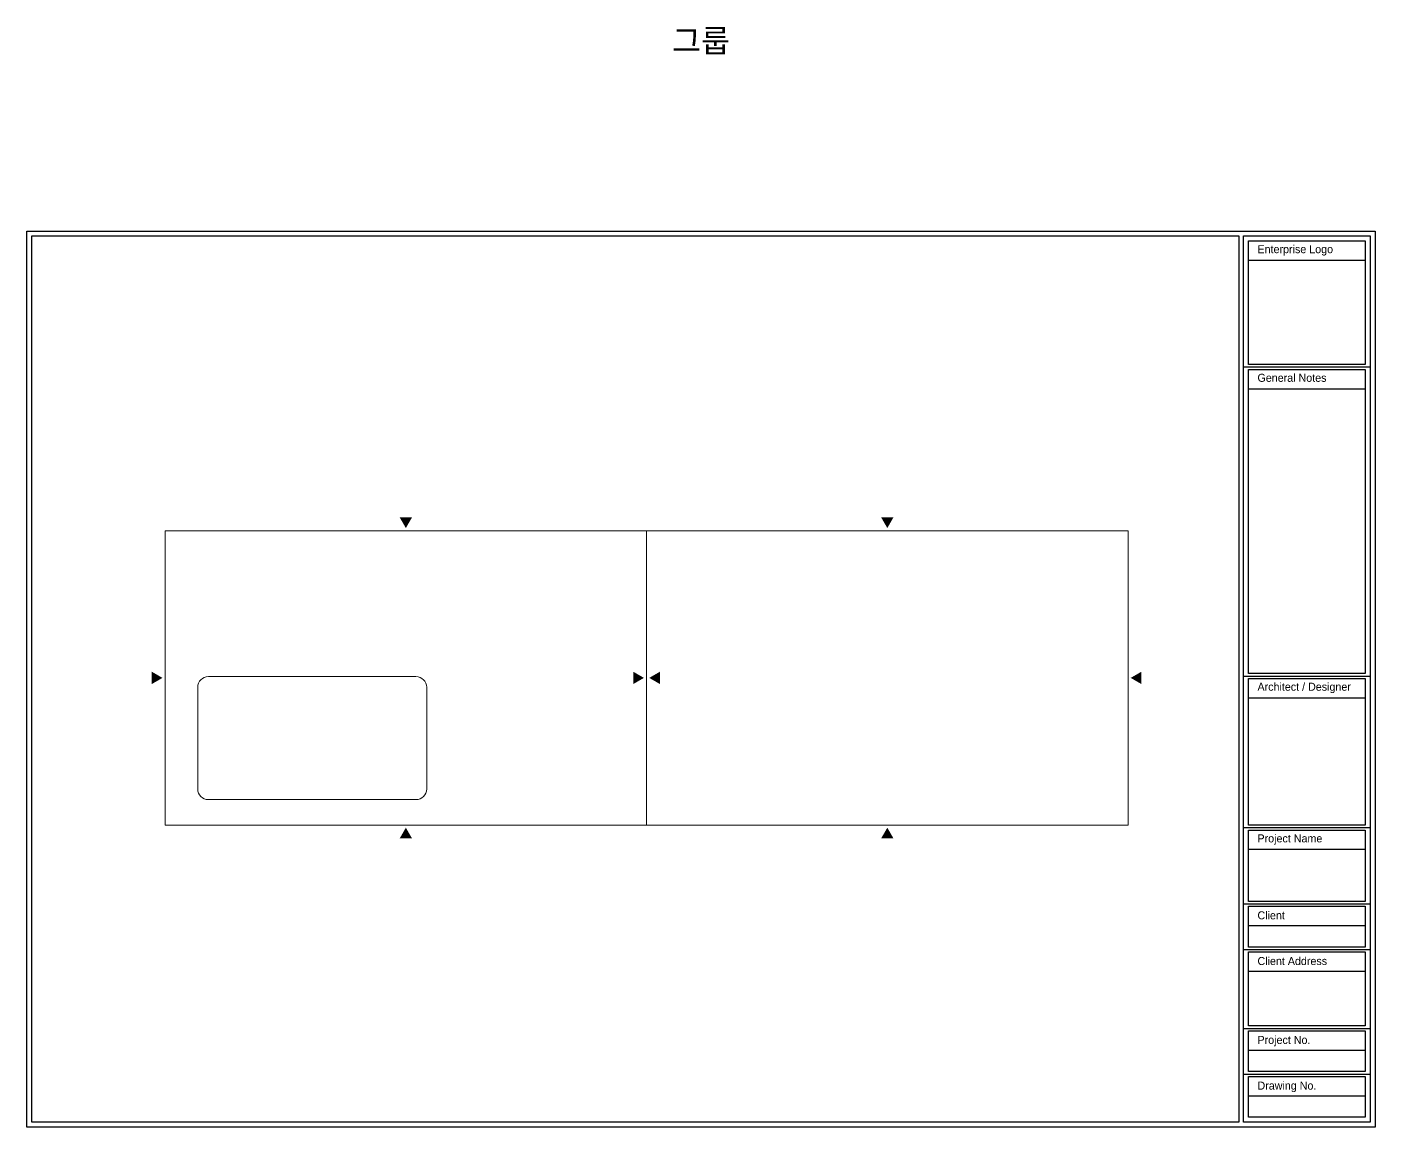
# Model space of a CAD drawing. Header units: millimetres. Extents: x 0 to 28440, y -12508 to -2066.
# Drawn here: x 23400 to 28440, y -12508 to -8396 of the extents above; entities that cross this region are included whole.
import ezdxf

# ---------------------------------------------------------------- set-up
doc = ezdxf.new("R2010")
doc.units = ezdxf.units.MM
for name, color, linetype in [('CAD_  Default', 7, 'Continuous'), ('SH-符号标注', 1, 'Continuous'), ('图框', 4, 'Continuous')]:
    doc.layers.add(name, color=color, linetype=linetype)
doc.layers.add('DS-定制台面', color=4, linetype='Continuous', lineweight=13)
doc.layers.add('SH-文字标注', color=2, linetype='Continuous', lineweight=13)
doc.styles.add('01792ec269abeaefe4dd6d9929e1a8e4_Gothic-A1', font='', dxfattribs={"height": 0.256897})
doc.styles.add('defaultTagTextStyle_107.14285714285714_Arial', font='', dxfattribs={"height": 107.142857})
doc.styles.get('01792ec269abeaefe4dd6d9929e1a8e4_Gothic-A1').set_extended_font_data('Gothic A1')
doc.styles.get('defaultTagTextStyle_107.14285714285714_Arial').set_extended_font_data('Gothic A1')

# ---------------------------------------------------------------- blocks, each defined once
blk = doc.blocks.new('_Frame5385020')
at = {"color": 255, "linetype": 'Continuous'}
for p, q in [((32.038, -3.32), (35.288, -3.32)), ((32.038, -11.254), (35.288, -11.254)), ((32.038, -15.143), (35.288, -15.143)), ((32.038, -17.099), (35.288, -17.099)), ((32.038, -18.272), (35.288, -18.272)), ((32.038, -20.297), (35.288, -20.297)), ((32.038, -21.47), (35.288, -21.47))]:
    blk.add_line(p, q, dxfattribs=at)
at = {"layer": 'CAD_  Default', "color": 255, "linetype": 'Continuous', "flags": 128}
for points in [[(35.413, 0.17), (35.413, -22.83), (0.802, -22.83), (0.802, 0.17), (35.413, 0.17)], [(0.927, -22.705), (0.927, 0.045), (31.913, 0.045), (31.913, -22.705), (0.927, -22.705)], [(35.288, 0.045), (35.288, -22.705), (32.038, -22.705), (32.038, 0.045), (35.288, 0.045)], [(35.163, -0.08), (35.163, -3.257), (32.163, -3.257), (32.163, -0.08), (35.163, -0.08)], [(35.163, -0.08), (35.163, -0.584), (32.163, -0.584), (32.163, -0.08), (35.163, -0.08)], [(35.163, -3.382), (35.163, -11.191), (32.163, -11.191), (32.163, -3.382), (35.163, -3.382)], [(35.163, -3.382), (35.163, -3.887), (32.163, -3.887), (32.163, -3.382), (35.163, -3.382)], [(35.163, -11.316), (35.163, -15.081), (32.163, -15.081), (32.163, -11.316), (35.163, -11.316)], [(35.163, -11.316), (35.163, -11.821), (32.163, -11.821), (32.163, -11.316), (35.163, -11.316)], [(32.163, -17.037), (32.163, -15.206), (35.163, -15.206), (35.163, -17.037)], [(35.163, -15.206), (35.163, -15.71), (32.163, -15.71), (32.163, -15.206), (35.163, -15.206)], [(35.163, -15.71), (35.163, -17.037), (32.163, -17.037), (32.163, -15.71)], [(35.163, -17.162), (35.163, -18.21), (32.163, -18.21), (32.163, -17.162)], [(35.163, -17.162), (35.163, -17.666), (32.163, -17.666), (32.163, -17.162), (35.163, -17.162)], [(35.163, -17.666), (35.163, -18.21), (32.163, -18.21), (32.163, -17.666)], [(35.163, -18.335), (35.163, -18.839), (32.163, -18.839), (32.163, -18.335), (35.163, -18.335)], [(35.163, -18.839), (35.163, -20.235), (32.163, -20.235), (32.163, -18.839)], [(35.163, -20.36), (35.163, -20.864), (32.163, -20.864), (32.163, -20.36), (35.163, -20.36)], [(35.163, -20.864), (35.163, -21.407), (32.163, -21.407), (32.163, -20.864)], [(35.163, -21.532), (35.163, -22.037), (32.163, -22.037), (32.163, -21.532), (35.163, -21.532)], [(35.163, -22.037), (35.163, -22.58), (32.163, -22.58), (32.163, -22.037)]]:
    blk.add_lwpolyline(points, dxfattribs=at)
at = {"color": 255, "attachment_point": 1, "line_spacing_factor": 0.8, "style": '01792ec269abeaefe4dd6d9929e1a8e4_Gothic-A1'}
for s, insert, char_height in [('Enterprise Logo', (32.394, -0.193), 0.20552), ('General Notes', (32.394, -3.495), 0.20552), ('Architect / Designer', (32.394, -11.425), 0.20552), ('Project Name', (32.394, -15.318), 0.20552), ('Client', (32.394, -17.293), 0.2055), ('Client Address', (32.394, -18.466), 0.20552), ('Project No.', (32.394, -20.491), 0.20552), ('Drawing No.', (32.394, -21.664), 0.20552)]:
    blk.add_mtext(s, dxfattribs=dict(at, insert=insert, char_height=char_height))

msp = doc.modelspace()

# ---------------------------------------------------------------- hatches: boundary and pattern name
at = {"layer": 'SH-符号标注'}
for points in [[(24839.6, -10228.7), (24816.6, -10268.7), (24793.5, -10228.7)], [(26639.6, -10228.7), (26616.6, -10268.7), (26593.5, -10228.7)], [(23866.6, -10805.6), (23906.6, -10828.7), (23866.6, -10851.8)], [(25666.6, -10805.6), (25706.6, -10828.7), (25666.6, -10851.8)], [(25766.6, -10851.8), (25726.6, -10828.7), (25766.6, -10805.6)], [(27566.6, -10851.8), (27526.6, -10828.7), (27566.6, -10805.6)], [(24793.5, -11428.7), (24816.6, -11388.7), (24839.6, -11428.7)], [(26593.5, -11428.7), (26616.6, -11388.7), (26639.6, -11428.7)]]:
    msp.add_hatch(color=1, dxfattribs=at).paths.add_polyline_path(points, flags=0)

# ---------------------------------------------------------------- linework, layer by layer
at = {"layer": 'DS-定制台面', "color": 255, "linetype": 'Continuous'}
for p, q in [((23916.6, -10278.7), (23916.6, -11378.7)), ((25716.6, -10278.7), (23916.6, -10278.7)), ((25716.6, -11378.7), (25716.6, -10278.7)), ((27516.6, -10278.7), (25716.6, -10278.7)), ((27516.6, -11378.7), (27516.6, -10278.7)), ((24078.6, -10823.7), (24854.4, -10823.7)), ((24038.6, -11243.7), (24038.6, -10863.7)), ((24894.4, -10863.7), (24894.4, -11243.7)), ((24854.4, -11283.7), (24078.6, -11283.7)), ((23916.6, -11378.7), (25716.6, -11378.7)), ((25716.6, -11378.7), (27516.6, -11378.7))]:
    msp.add_line(p, q, dxfattribs=at)
for centre, start, end in [((24078.6, -10863.7), 90, 180), ((24854.4, -10863.7), 360, 90), ((24078.6, -11243.7), 180, 270), ((24854.4, -11243.7), 270, 360)]:
    msp.add_arc(centre, 40, start, end, dxfattribs=at)

# ---------------------------------------------------------------- block references
at = {"layer": '图框', "color": 7, "xscale": 145.6189422607422, "yscale": 145.6189422607422}
msp.add_blockref('_Frame5385020', (23283.3, -9183.1), dxfattribs=at)

# ---------------------------------------------------------------- texts
at = {"layer": 'SH-文字标注', "color": 2, "insert": (25920, -8451), "char_height": 85.71, "attachment_point": 5, "line_spacing_factor": 0.8, "style": 'defaultTagTextStyle_107.14285714285714_Arial'}
msp.add_mtext('그룹', dxfattribs=at)

doc.saveas('drawing.dxf')
